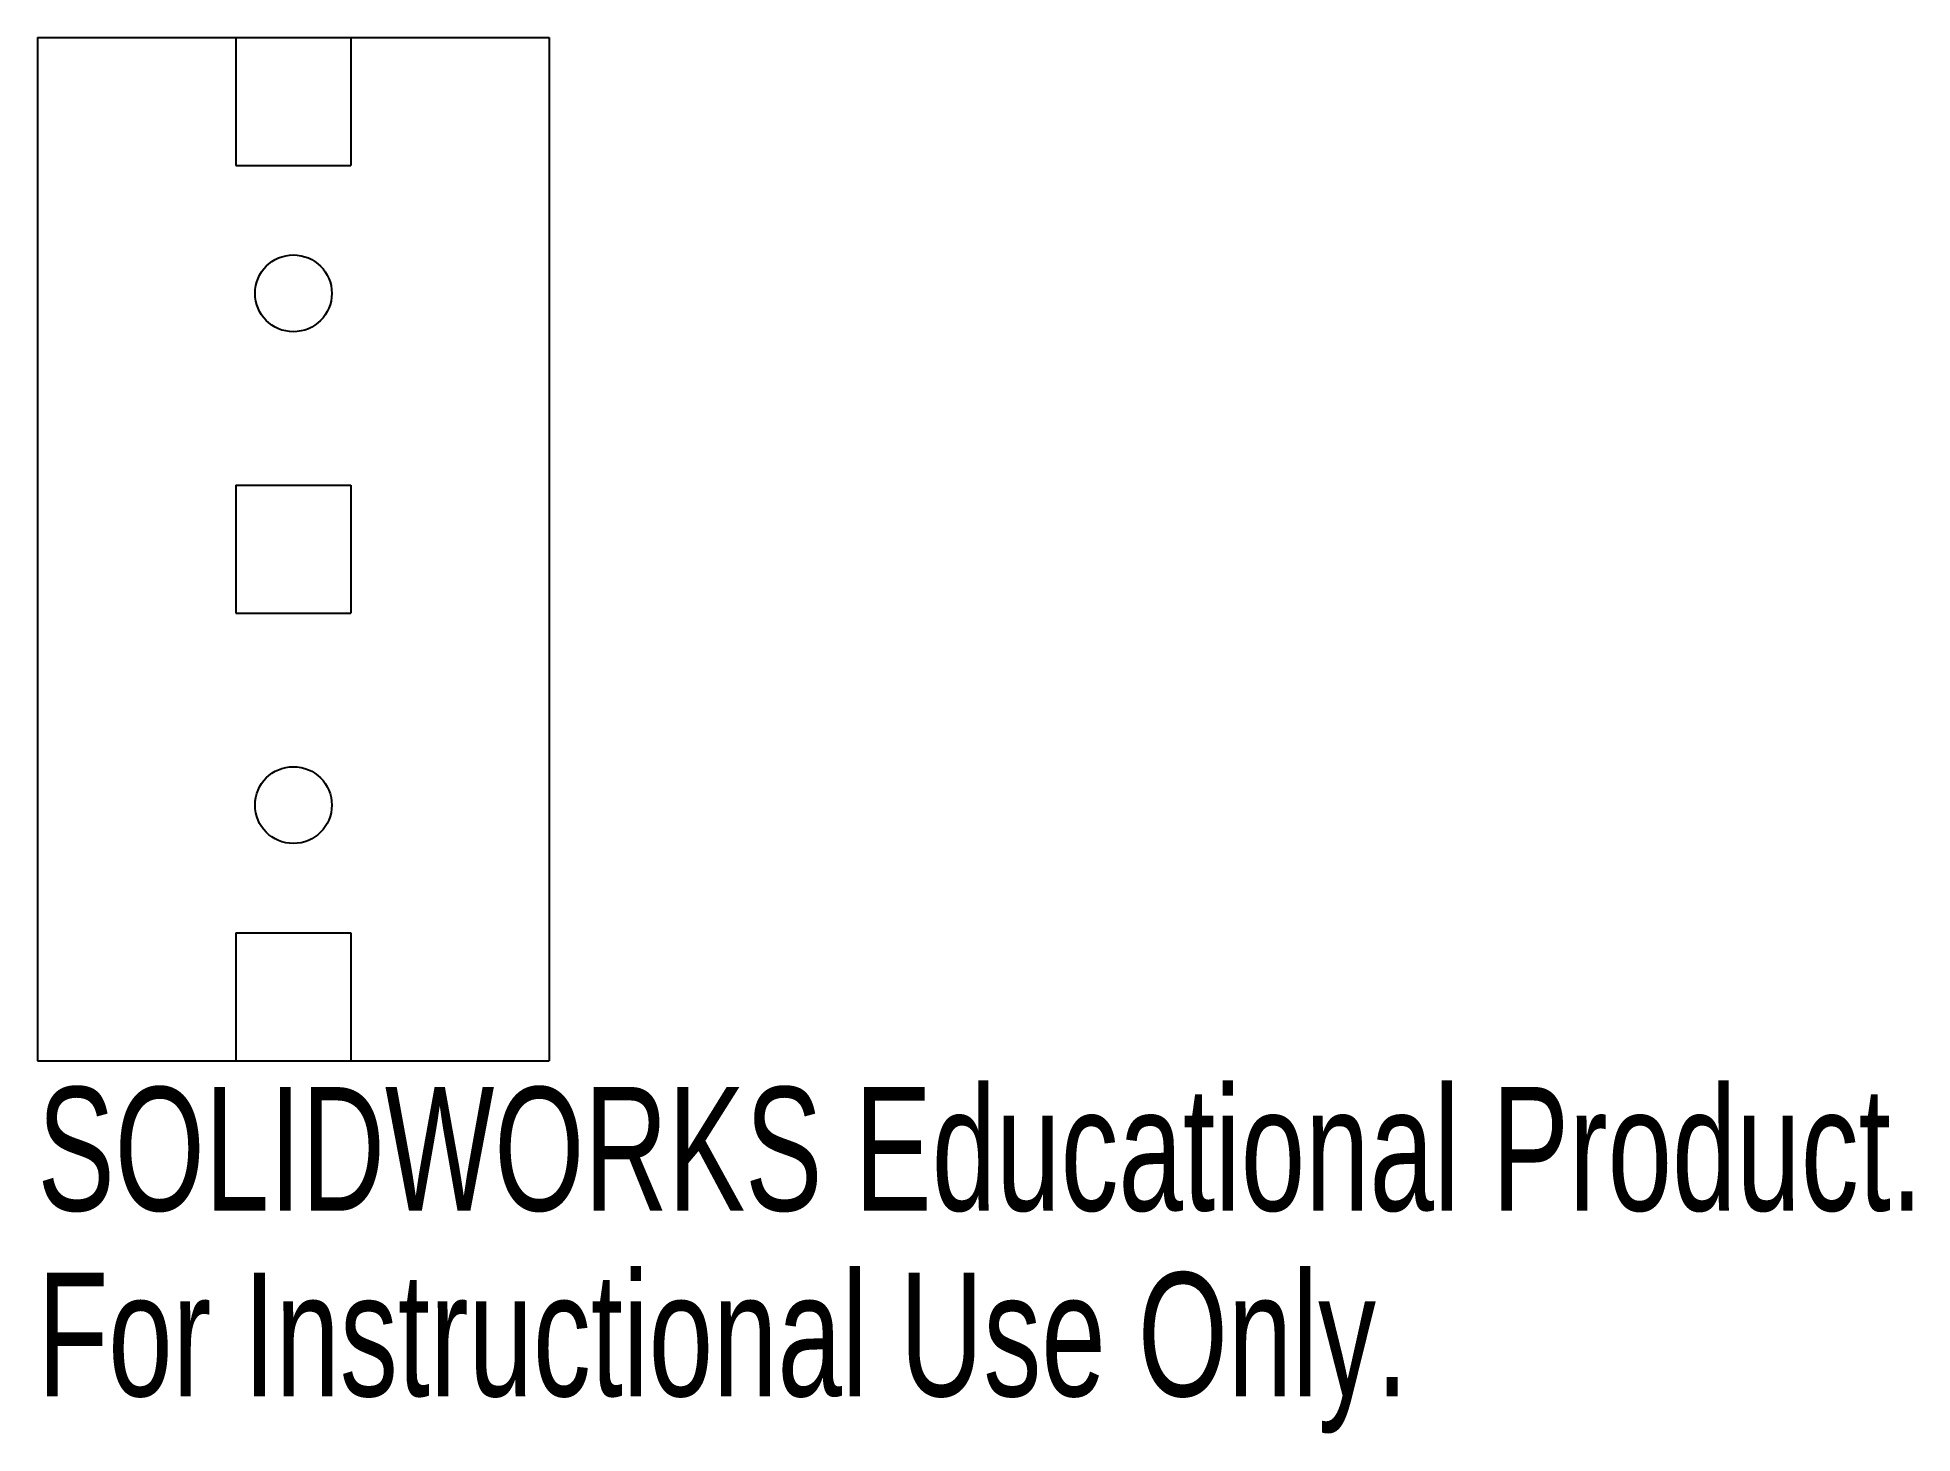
# Model space of a CAD drawing. Header units: millimetres. Extents: x -30.5 to 42.8, y -30.1 to 24.4.
import ezdxf

# ---------------------------------------------------------------- set-up
doc = ezdxf.new("R2010")
doc.units = ezdxf.units.MM
doc.styles.add('SLDTEXTSTYLE0', font='TXT', dxfattribs={"width": 0.7})

msp = doc.modelspace()

# ---------------------------------------------------------------- linework, layer by layer
at = {"color": 7, "linetype": 'Continuous'}
for p, q in [((-30.506, 24.449), (-10.506, 24.449)), ((-30.506, 24.449), (-30.506, -15.551)), ((-22.756, 24.449), (-18.256, 24.449)), ((-22.756, 24.449), (-22.756, 19.449)), ((-18.256, 24.449), (-18.256, 19.449)), ((-10.506, 24.449), (-10.506, -15.551)), ((-22.756, 19.449), (-18.256, 19.449)), ((-22.756, 6.949), (-18.256, 6.949)), ((-22.756, 6.949), (-22.756, 1.949)), ((-18.256, 6.949), (-18.256, 1.949)), ((-22.756, 1.949), (-18.256, 1.949)), ((-22.756, -10.551), (-18.256, -10.551)), ((-22.756, -10.551), (-22.756, -15.551)), ((-18.256, -10.551), (-18.256, -15.551)), ((-30.506, -15.551), (-10.506, -15.551)), ((-22.756, -15.551), (-18.256, -15.551))]:
    msp.add_line(p, q, dxfattribs=at)
for centre in [(-20.506, 14.449), (-20.506, -5.551)]:
    msp.add_circle(centre, 1.5, dxfattribs=at)

# ---------------------------------------------------------------- texts
at = {"color": 7, "linetype": 'Continuous', "char_height": 4.83362, "attachment_point": 1, "style": 'SLDTEXTSTYLE0'}
for s, insert in [('SOLIDWORKS Educational Product.', (-30.506, -16.571)), ('For Instructional Use Only.', (-30.506, -23.821))]:
    msp.add_mtext(s, dxfattribs=dict(at, insert=insert))

doc.saveas('drawing.dxf')
